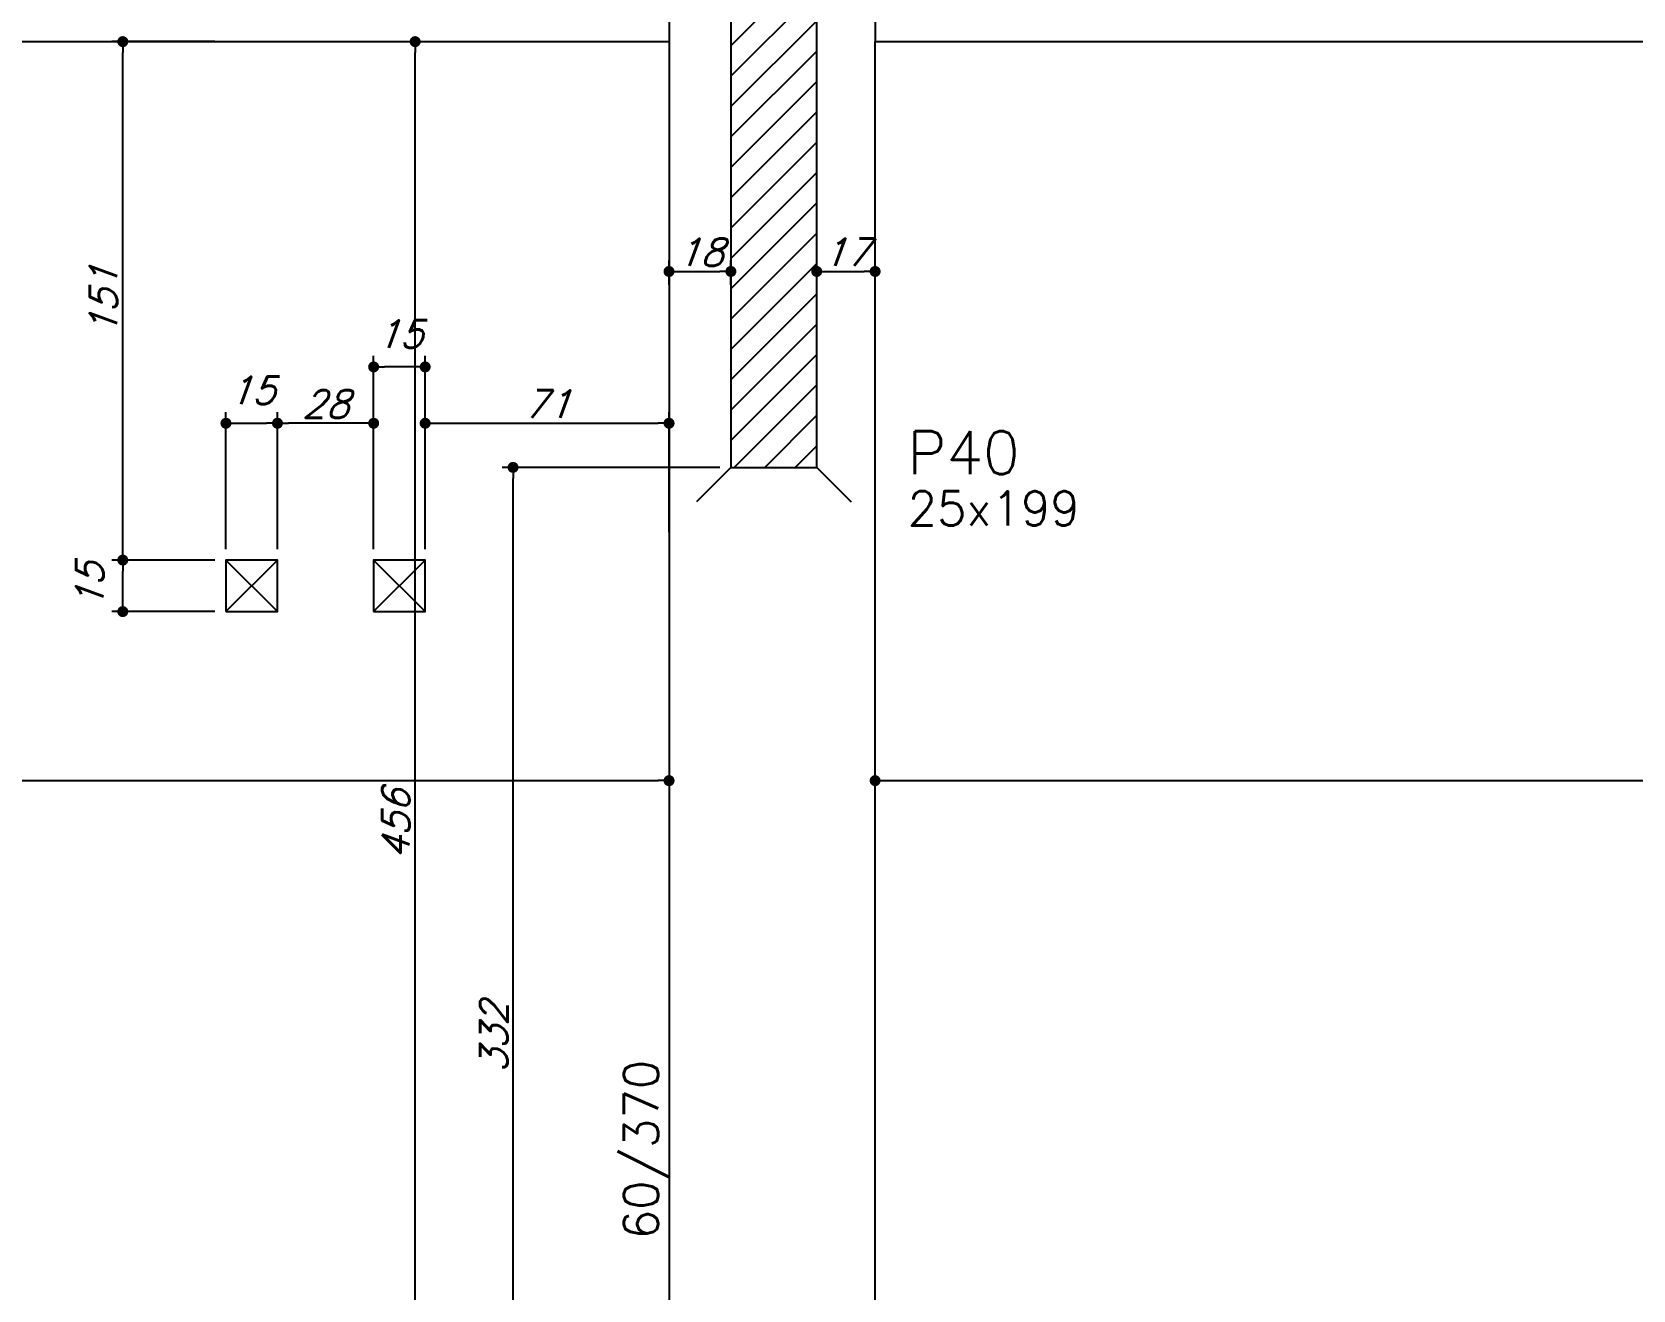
# Model space of a CAD drawing. Extents: x -5173 to 5397, y -2411 to 2089.
# Drawn here: x 2354.5 to 2820.6, y 975.9 to 1342.3 of the extents above; entities that cross this region are included whole.
import ezdxf

# ---------------------------------------------------------------- set-up
doc = ezdxf.new("R2010")
doc.units = 0
doc.header["$LTSCALE"] = 50
doc.header["$MEASUREMENT"] = 0
doc.layers.get('0').update_dxf_attribs({"linetype": 'CONTINUOUS'})
doc.layers.get('DEFPOINTS').update_dxf_attribs({"linetype": 'CONTINUOUS'})
for name, color, linetype in [('F-COTAS', 106, 'CONTINUOUS'), ('F-COTAS-FUROS', 50, 'CONTINUOUS'), ('F-PILARES-DIM', 172, 'CONTINUOUS'), ('F-PILARES-HACH', 174, 'CONTINUOUS'), ('F-PILARES-N', 170, 'CONTINUOUS'), ('F-PILARES-NASCE', 4, 'CONTINUOUS'), ('F-PILARES-NOME', 170, 'CONTINUOUS'), ('F-VIGAS', 3, 'CONTINUOUS'), ('F-VIGAS-DIM', 2, 'CONTINUOUS'), ('F-VÃO', 1, 'CONTINUOUS')]:
    doc.layers.add(name, color=color, linetype=linetype)
doc.styles.add('CP-TEXT-INCL', font='simplex.shx', dxfattribs={"oblique": 20})
doc.styles.add('MCP', font='simplex.shx')
doc.dimstyles.new('CP-COTAS-50', dxfattribs={"dimscale": 0.64, "dimtxt": 12.5, "dimasz": 5, "dimexe": 5, "dimexo": 5, "dimgap": 2.5, "dimtad": 1, "dimdec": 1, "dimdsep": 46, "dimtxsty": 'CP-TEXT-INCL', "dimblk1": 'DOT', "dimblk2": 'DOT', "dimsah": 1, "dimcen": 9, "dimclrd": 256, "dimclre": 256, "dimclrt": 256, "dimadec": 0, "dimazin": 0, "dimtfac": 1, "dimtdec": 1, "dimtmove": 2, "dimatfit": 3, "dimldrblk": 'DOT', "dimfxl": 0, "dimtolj": 1, "dimarcsym": 0})

# ---------------------------------------------------------------- blocks, each defined once
blk = doc.blocks.new('_DOT')
at = {"color": 0, "linetype": 'ByBlock'}
blk.add_line((-0.5, 0), (-1, 0), dxfattribs=at)
at = {"color": 0, "linetype": 'ByBlock', "const_width": 0.5}
blk.add_lwpolyline([(-0.25, 0, 1), (0.25, 0, 1)], format="xyb", close=True, dxfattribs=at)
blk = doc.blocks.new('*D20')
at = {"layer": 'DEFPOINTS', "color": 0, "linetype": 'Continuous', "transparency": 16777216}
for p in [(2466.08, 1339.5), (2466.08, 1339.5), (2466.08, 883.5)]:
    blk.add_point(p, dxfattribs=at)
at = {"layer": 'F-COTAS', "linetype": 'Continuous', "lineweight": -2, "transparency": 16777216}
blk.add_line((2466.08, 886.7), (2466.08, 1336.3), dxfattribs=at)
at = {"layer": 'F-COTAS', "linetype": 'Continuous', "lineweight": -2, "transparency": 16777216, "xscale": 3.2, "yscale": 3.2, "zscale": 3.2}
for p, rotation in [((2466.08, 1339.5), 90), ((2466.08, 883.5), 270)]:
    blk.add_blockref('_DOT', p, dxfattribs=dict(at, rotation=rotation))
at = {"layer": 'F-COTAS', "linetype": 'Continuous', "transparency": 16777216, "insert": (2460.48, 1111.5), "char_height": 8, "attachment_point": 5, "rotation": 90, "style": 'CP-TEXT-INCL'}
blk.add_mtext('\\A1;456', dxfattribs=at)
blk = doc.blocks.new('*D95')
at = {"layer": 'DEFPOINTS', "color": 0, "linetype": 'Continuous', "transparency": 16777216}
for p in [(2089, 1124.26), (2540, 1124.26), (2540, 1124.26)]:
    blk.add_point(p, dxfattribs=at)
at = {"layer": 'F-COTAS', "linetype": 'Continuous', "lineweight": -2, "transparency": 16777216}
blk.add_line((2092.2, 1124.26), (2536.8, 1124.26), dxfattribs=at)
at = {"layer": 'F-COTAS', "linetype": 'Continuous', "lineweight": -2, "transparency": 16777216, "xscale": 3.2, "yscale": 3.2, "zscale": 3.2, "rotation": 180}
blk.add_blockref('_DOT', (2089, 1124.26), dxfattribs=at)
at = {"layer": 'F-COTAS', "linetype": 'Continuous', "lineweight": -2, "transparency": 16777216, "xscale": 3.2, "yscale": 3.2, "zscale": 3.2}
blk.add_blockref('_DOT', (2540, 1124.26), dxfattribs=at)
at = {"layer": 'F-COTAS', "linetype": 'Continuous', "transparency": 16777216, "insert": (2314.5, 1129.86), "char_height": 8, "attachment_point": 5, "style": 'CP-TEXT-INCL'}
blk.add_mtext('\\A1;451', dxfattribs=at)
blk = doc.blocks.new('*D96')
at = {"layer": 'DEFPOINTS', "color": 0, "linetype": 'Continuous', "transparency": 16777216}
for p in [(2600, 1124.26), (3240.5, 1124.26), (3240.5, 1124.26)]:
    blk.add_point(p, dxfattribs=at)
at = {"layer": 'F-COTAS', "linetype": 'Continuous', "lineweight": -2, "transparency": 16777216}
blk.add_line((2603.2, 1124.26), (3237.3, 1124.26), dxfattribs=at)
at = {"layer": 'F-COTAS', "linetype": 'Continuous', "lineweight": -2, "transparency": 16777216, "xscale": 3.2, "yscale": 3.2, "zscale": 3.2, "rotation": 180}
blk.add_blockref('_DOT', (2600, 1124.26), dxfattribs=at)
at = {"layer": 'F-COTAS', "linetype": 'Continuous', "lineweight": -2, "transparency": 16777216, "xscale": 3.2, "yscale": 3.2, "zscale": 3.2}
blk.add_blockref('_DOT', (3240.5, 1124.26), dxfattribs=at)
at = {"layer": 'F-COTAS', "linetype": 'Continuous', "transparency": 16777216, "insert": (2866.01, 1129.86), "char_height": 8, "attachment_point": 5, "style": 'CP-TEXT-INCL'}
blk.add_mtext('\\A1;640.5', dxfattribs=at)
blk = doc.blocks.new('*D338')
at = {"layer": 'DEFPOINTS', "color": 0, "linetype": 'Continuous', "transparency": 16777216}
for p in [(2494.58, 1215.5), (2558, 1215.5), (2507.65, 883.5)]:
    blk.add_point(p, dxfattribs=at)
at = {"layer": 'F-COTAS', "linetype": 'Continuous', "lineweight": -2, "transparency": 16777216}
for p, q in [((2554.8, 1215.5), (2491.38, 1215.5)), ((2494.58, 886.7), (2494.58, 1212.3)), ((2504.45, 883.5), (2491.38, 883.5))]:
    blk.add_line(p, q, dxfattribs=at)
at = {"layer": 'F-COTAS', "linetype": 'Continuous', "lineweight": -2, "transparency": 16777216, "xscale": 3.2, "yscale": 3.2, "zscale": 3.2}
for p, rotation in [((2494.58, 1215.5), 90), ((2494.58, 883.5), 270)]:
    blk.add_blockref('_DOT', p, dxfattribs=dict(at, rotation=rotation))
at = {"layer": 'F-COTAS', "linetype": 'Continuous', "transparency": 16777216, "insert": (2488.98, 1049.5), "char_height": 8, "attachment_point": 5, "rotation": 90, "style": 'CP-TEXT-INCL'}
blk.add_mtext('\\A1;332', dxfattribs=at)
blk = doc.blocks.new('*U398')
at = {"layer": 'F-VÃO'}
for p, q in [((0, 0), (15, 15)), ((0, 15), (15, 0))]:
    blk.add_line(p, q, dxfattribs=at)
at = {"layer": 'F-VÃO', "color": 3}
blk.add_lwpolyline([(0, 0), (15, 0), (15, 15), (0, 15)], close=True, dxfattribs=at)
blk = doc.blocks.new('*D537')
at = {"layer": 'DEFPOINTS', "color": 0, "linetype": 'Continuous', "transparency": 16777216}
for p in [(2426, 1228.35), (2411, 1188.5), (2426, 1188.5)]:
    blk.add_point(p, dxfattribs=at)
at = {"layer": 'F-COTAS-FUROS', "linetype": 'Continuous', "lineweight": -2, "transparency": 16777216}
for p, q in [((2411, 1191.7), (2411, 1231.55)), ((2426, 1191.7), (2426, 1231.55)), ((2414.2, 1228.35), (2422.8, 1228.35))]:
    blk.add_line(p, q, dxfattribs=at)
at = {"layer": 'F-COTAS-FUROS', "linetype": 'Continuous', "lineweight": -2, "transparency": 16777216, "xscale": 3.2, "yscale": 3.2, "zscale": 3.2, "rotation": 180}
blk.add_blockref('_DOT', (2411, 1228.35), dxfattribs=at)
at = {"layer": 'F-COTAS-FUROS', "linetype": 'Continuous', "lineweight": -2, "transparency": 16777216, "xscale": 3.2, "yscale": 3.2, "zscale": 3.2}
blk.add_blockref('_DOT', (2426, 1228.35), dxfattribs=at)
at = {"layer": 'F-COTAS-FUROS', "linetype": 'Continuous', "transparency": 16777216, "insert": (2418.5, 1237.95), "char_height": 8, "attachment_point": 5, "style": 'CP-TEXT-INCL'}
blk.add_mtext('\\A1;15', dxfattribs=at)
blk = doc.blocks.new('*D538')
at = {"layer": 'DEFPOINTS', "color": 0, "linetype": 'Continuous', "transparency": 16777216}
for p in [(2426, 1228.35), (2426, 1188.5), (2454, 1188.5)]:
    blk.add_point(p, dxfattribs=at)
at = {"layer": 'F-COTAS-FUROS', "linetype": 'Continuous', "lineweight": -2, "transparency": 16777216}
for p, q in [((2426, 1191.7), (2426, 1231.55)), ((2454, 1191.7), (2454, 1231.55)), ((2450.8, 1228.35), (2429.2, 1228.35))]:
    blk.add_line(p, q, dxfattribs=at)
at = {"layer": 'F-COTAS-FUROS', "linetype": 'Continuous', "lineweight": -2, "transparency": 16777216, "xscale": 3.2, "yscale": 3.2, "zscale": 3.2, "rotation": 180}
blk.add_blockref('_DOT', (2426, 1228.35), dxfattribs=at)
at = {"layer": 'F-COTAS-FUROS', "linetype": 'Continuous', "lineweight": -2, "transparency": 16777216, "xscale": 3.2, "yscale": 3.2, "zscale": 3.2}
blk.add_blockref('_DOT', (2454, 1228.35), dxfattribs=at)
at = {"layer": 'F-COTAS-FUROS', "linetype": 'Continuous', "transparency": 16777216, "insert": (2440, 1233.95), "char_height": 8, "attachment_point": 5, "style": 'CP-TEXT-INCL'}
blk.add_mtext('\\A1;28', dxfattribs=at)
blk = doc.blocks.new('*D539')
at = {"layer": 'DEFPOINTS', "color": 0, "linetype": 'Continuous', "transparency": 16777216}
for p in [(2454, 1244.76), (2454, 1188.5), (2469, 1188.5)]:
    blk.add_point(p, dxfattribs=at)
at = {"layer": 'F-COTAS-FUROS', "linetype": 'Continuous', "lineweight": -2, "transparency": 16777216}
for p, q in [((2454, 1191.7), (2454, 1247.96)), ((2465.8, 1244.76), (2457.2, 1244.76)), ((2469, 1191.7), (2469, 1247.96))]:
    blk.add_line(p, q, dxfattribs=at)
at = {"layer": 'F-COTAS-FUROS', "linetype": 'Continuous', "lineweight": -2, "transparency": 16777216, "xscale": 3.2, "yscale": 3.2, "zscale": 3.2, "rotation": 180}
blk.add_blockref('_DOT', (2454, 1244.76), dxfattribs=at)
at = {"layer": 'F-COTAS-FUROS', "linetype": 'Continuous', "lineweight": -2, "transparency": 16777216, "xscale": 3.2, "yscale": 3.2, "zscale": 3.2}
blk.add_blockref('_DOT', (2469, 1244.76), dxfattribs=at)
at = {"layer": 'F-COTAS-FUROS', "linetype": 'Continuous', "transparency": 16777216, "insert": (2461.5, 1254.36), "char_height": 8, "attachment_point": 5, "style": 'CP-TEXT-INCL'}
blk.add_mtext('\\A1;15', dxfattribs=at)
blk = doc.blocks.new('*D540')
at = {"layer": 'DEFPOINTS', "color": 0, "linetype": 'Continuous', "transparency": 16777216}
for p in [(2540, 1228.35), (2540, 1193.39), (2469, 1188.5)]:
    blk.add_point(p, dxfattribs=at)
at = {"layer": 'F-COTAS-FUROS', "linetype": 'Continuous', "lineweight": -2, "transparency": 16777216}
for p, q in [((2469, 1191.7), (2469, 1231.55)), ((2540, 1196.59), (2540, 1231.55)), ((2472.2, 1228.35), (2536.8, 1228.35))]:
    blk.add_line(p, q, dxfattribs=at)
at = {"layer": 'F-COTAS-FUROS', "linetype": 'Continuous', "lineweight": -2, "transparency": 16777216, "xscale": 3.2, "yscale": 3.2, "zscale": 3.2, "rotation": 180}
blk.add_blockref('_DOT', (2469, 1228.35), dxfattribs=at)
at = {"layer": 'F-COTAS-FUROS', "linetype": 'Continuous', "lineweight": -2, "transparency": 16777216, "xscale": 3.2, "yscale": 3.2, "zscale": 3.2}
blk.add_blockref('_DOT', (2540, 1228.35), dxfattribs=at)
at = {"layer": 'F-COTAS-FUROS', "linetype": 'Continuous', "transparency": 16777216, "insert": (2504.5, 1233.95), "char_height": 8, "attachment_point": 5, "style": 'CP-TEXT-INCL'}
blk.add_mtext('\\A1;71', dxfattribs=at)
blk = doc.blocks.new('*D541')
at = {"layer": 'DEFPOINTS', "color": 0, "linetype": 'Continuous', "transparency": 16777216}
for p in [(2380.96, 1188.5), (2411, 1188.5), (2411, 1173.5)]:
    blk.add_point(p, dxfattribs=at)
at = {"layer": 'F-COTAS-FUROS', "linetype": 'Continuous', "lineweight": -2, "transparency": 16777216}
for p, q in [((2407.8, 1188.5), (2377.76, 1188.5)), ((2380.96, 1176.7), (2380.96, 1185.3)), ((2407.8, 1173.5), (2377.76, 1173.5))]:
    blk.add_line(p, q, dxfattribs=at)
at = {"layer": 'F-COTAS-FUROS', "linetype": 'Continuous', "lineweight": -2, "transparency": 16777216, "xscale": 3.2, "yscale": 3.2, "zscale": 3.2}
for p, rotation in [((2380.96, 1188.5), 90), ((2380.96, 1173.5), 270)]:
    blk.add_blockref('_DOT', p, dxfattribs=dict(at, rotation=rotation))
at = {"layer": 'F-COTAS-FUROS', "linetype": 'Continuous', "transparency": 16777216, "insert": (2371.36, 1181), "char_height": 8, "attachment_point": 5, "rotation": 90, "style": 'CP-TEXT-INCL'}
blk.add_mtext('\\A1;15', dxfattribs=at)
blk = doc.blocks.new('*D542')
at = {"layer": 'DEFPOINTS', "color": 0, "linetype": 'Continuous', "transparency": 16777216}
for p in [(2380.96, 1339.5), (2411, 1339.5), (2411, 1188.5)]:
    blk.add_point(p, dxfattribs=at)
at = {"layer": 'F-COTAS-FUROS', "linetype": 'Continuous', "lineweight": -2, "transparency": 16777216}
for p, q in [((2407.8, 1339.5), (2377.76, 1339.5)), ((2380.96, 1191.7), (2380.96, 1336.3)), ((2407.8, 1188.5), (2377.76, 1188.5))]:
    blk.add_line(p, q, dxfattribs=at)
at = {"layer": 'F-COTAS-FUROS', "linetype": 'Continuous', "lineweight": -2, "transparency": 16777216, "xscale": 3.2, "yscale": 3.2, "zscale": 3.2}
for p, rotation in [((2380.96, 1339.5), 90), ((2380.96, 1188.5), 270)]:
    blk.add_blockref('_DOT', p, dxfattribs=dict(at, rotation=rotation))
at = {"layer": 'F-COTAS-FUROS', "linetype": 'Continuous', "transparency": 16777216, "insert": (2375.36, 1264), "char_height": 8, "attachment_point": 5, "rotation": 90, "style": 'CP-TEXT-INCL'}
blk.add_mtext('\\A1;151', dxfattribs=at)
blk = doc.blocks.new('*D603')
at = {"layer": 'DEFPOINTS', "color": 0, "linetype": 'Continuous', "transparency": 16777216}
for p in [(2600, 1272.56), (2583, 1261.33), (2600, 1261.33)]:
    blk.add_point(p, dxfattribs=at)
at = {"layer": 'F-COTAS', "linetype": 'Continuous', "lineweight": -2, "transparency": 16777216}
for p, q in [((2583, 1264.53), (2583, 1275.76)), ((2586.2, 1272.56), (2596.8, 1272.56)), ((2600, 1264.53), (2600, 1275.76))]:
    blk.add_line(p, q, dxfattribs=at)
at = {"layer": 'F-COTAS', "linetype": 'Continuous', "lineweight": -2, "transparency": 16777216, "xscale": 3.2, "yscale": 3.2, "zscale": 3.2, "rotation": 180}
blk.add_blockref('_DOT', (2583, 1272.56), dxfattribs=at)
at = {"layer": 'F-COTAS', "linetype": 'Continuous', "lineweight": -2, "transparency": 16777216, "xscale": 3.2, "yscale": 3.2, "zscale": 3.2}
blk.add_blockref('_DOT', (2600, 1272.56), dxfattribs=at)
at = {"layer": 'F-COTAS', "linetype": 'Continuous', "transparency": 16777216, "insert": (2591.5, 1278.16), "char_height": 8, "attachment_point": 5, "style": 'CP-TEXT-INCL'}
blk.add_mtext('\\A1;17', dxfattribs=at)
blk = doc.blocks.new('*D604')
at = {"layer": 'DEFPOINTS', "color": 0, "linetype": 'Continuous', "transparency": 16777216}
for p in [(2558, 1272.56), (2540, 1265.5), (2558, 1265.5)]:
    blk.add_point(p, dxfattribs=at)
at = {"layer": 'F-COTAS', "linetype": 'Continuous', "lineweight": -2, "transparency": 16777216}
for p, q in [((2540, 1268.7), (2540, 1275.76)), ((2543.2, 1272.56), (2554.8, 1272.56)), ((2558, 1268.7), (2558, 1275.76))]:
    blk.add_line(p, q, dxfattribs=at)
at = {"layer": 'F-COTAS', "linetype": 'Continuous', "lineweight": -2, "transparency": 16777216, "xscale": 3.2, "yscale": 3.2, "zscale": 3.2, "rotation": 180}
blk.add_blockref('_DOT', (2540, 1272.56), dxfattribs=at)
at = {"layer": 'F-COTAS', "linetype": 'Continuous', "lineweight": -2, "transparency": 16777216, "xscale": 3.2, "yscale": 3.2, "zscale": 3.2}
blk.add_blockref('_DOT', (2558, 1272.56), dxfattribs=at)
at = {"layer": 'F-COTAS', "linetype": 'Continuous', "transparency": 16777216, "insert": (2549, 1278.16), "char_height": 8, "attachment_point": 5, "style": 'CP-TEXT-INCL'}
blk.add_mtext('\\A1;18', dxfattribs=at)

msp = doc.modelspace()

# ---------------------------------------------------------------- hatches: boundary and pattern name
at = {"layer": 'F-PILARES-HACH', "linetype": 'Continuous'}
h = msp.add_hatch(dxfattribs=at)
h.set_pattern_fill('ANSI31', color=256, scale=50, style=0)
h.paths.add_polyline_path([(2558, 1215.5), (2583, 1215.5), (2583, 1414.5), (2558, 1414.5)], flags=16)

# ---------------------------------------------------------------- linework, layer by layer
at = {"layer": 'F-PILARES-N', "linetype": 'Continuous'}
msp.add_lwpolyline([(2558, 1215.5), (2583, 1215.5), (2583, 1414.5), (2558, 1414.5), (2558, 1215.5)], dxfattribs=at)
at = {"layer": 'F-PILARES-NASCE', "linetype": 'Continuous'}
for p, q in [((2558, 1215.5), (2548, 1205.5)), ((2583, 1215.5), (2593, 1205.5))]:
    msp.add_line(p, q, dxfattribs=at)
at = {"layer": 'F-VIGAS'}
for points in [[(2540, 1358.5), (2540, 1339.5)], [(2600, 1358.5), (2600, 1339.5)], [(2089, 1339.5), (2540, 1339.5)], [(2540, 1339.5), (2540, 883.5)], [(2600, 1339.5), (3234.5, 1339.5)], [(2600, 883.5), (2600, 1339.5)]]:
    msp.add_lwpolyline(points, dxfattribs=at)

# ---------------------------------------------------------------- block references
at = {"layer": 'F-VÃO', "linetype": 'Continuous'}
for p in [(2411, 1173.5), (2454, 1173.5)]:
    msp.add_blockref('*U398', p, dxfattribs=at)

# ---------------------------------------------------------------- texts
at = {"layer": 'F-PILARES-DIM', "linetype": 'Continuous', "style": 'MCP'}
msp.add_text('25x199', height=10, dxfattribs=at).set_placement((2609.456, 1198.552))
at = {"layer": 'F-PILARES-NOME', "linetype": 'Continuous', "style": 'MCP'}
msp.add_text('P40', height=12.5, dxfattribs=at).set_placement((2609.456, 1213.552))
at = {"layer": 'F-VIGAS-DIM', "linetype": 'Continuous', "style": 'MCP'}
msp.add_text('60/370', height=10, rotation=90, dxfattribs=at).set_placement((2536.875, 990.679))

# ---------------------------------------------------------------- dimensions: what is measured, and where the dimension line sits
at = {"layer": 'F-COTAS', "linetype": 'Continuous'}
for base, p1, p2, angle, picture, middle in [((2466.077, 1339.5), (2466.077, 883.5), (2466.077, 1339.5), 270, '*D20', (2460.477, 1111.5)), ((2494.584, 1215.5), (2507.648, 883.5), (2558, 1215.5), 90, '*D338', (2488.984, 1049.5)), ((2540, 1124.261), (2089, 1124.261), (2540, 1124.261), 180, '*D95', (2314.5, 1129.861))]:
    dim = msp.add_linear_dim(base=base, p1=p1, p2=p2, angle=angle, dimstyle='CP-COTAS-50', dxfattribs=at)
    dim.commit()
    dim.dimension.update_dxf_attribs({"geometry": picture, "text_midpoint": middle})
for base, p1, p2, picture, middle in [((2558, 1272.564), (2540, 1265.5), (2558, 1265.5), '*D604', (2549, 1278.164)), ((2600, 1272.564), (2583, 1261.326), (2600, 1261.326), '*D603', (2591.5, 1278.164))]:
    dim = msp.add_linear_dim(base=base, p1=p1, p2=p2, dimstyle='CP-COTAS-50', override={"dimfxl": 7.5}, dxfattribs=at)
    dim.commit()
    dim.dimension.update_dxf_attribs({"geometry": picture, "text_midpoint": middle})
dim = msp.add_linear_dim(base=(3240.5, 1124.261), p1=(2600, 1124.261), p2=(3240.5, 1124.261), angle=180, dimstyle='CP-COTAS-50', dxfattribs=at)
dim.commit()
dim.dimension.update_dxf_attribs({"geometry": '*D96', "text_midpoint": (2866.009, 1129.861), "dimtype": 160})
at = {"layer": 'F-COTAS-FUROS', "linetype": 'Continuous'}
for base, p1, p2, picture, middle in [((2380.959, 1339.5), (2411, 1188.5), (2411, 1339.5), '*D542', (2375.359, 1264)), ((2380.959, 1188.5), (2411, 1173.5), (2411, 1188.5), '*D541', (2371.359, 1181))]:
    dim = msp.add_linear_dim(base=base, p1=p1, p2=p2, angle=90, dimstyle='CP-COTAS-50', override={"dimfxl": 7.5}, dxfattribs=at)
    dim.commit()
    dim.dimension.update_dxf_attribs({"geometry": picture, "text_midpoint": middle})
for base, p1, p2, picture, middle in [((2454, 1244.756), (2469, 1188.5), (2454, 1188.5), '*D539', (2461.5, 1254.356)), ((2426, 1228.354), (2411, 1188.5), (2426, 1188.5), '*D537', (2418.5, 1237.954)), ((2426, 1228.354), (2454, 1188.5), (2426, 1188.5), '*D538', (2440, 1233.954)), ((2540, 1228.354), (2469, 1188.5), (2540, 1193.389), '*D540', (2504.5, 1233.954))]:
    dim = msp.add_linear_dim(base=base, p1=p1, p2=p2, dimstyle='CP-COTAS-50', override={"dimfxl": 7.5}, dxfattribs=at)
    dim.commit()
    dim.dimension.update_dxf_attribs({"geometry": picture, "text_midpoint": middle})

doc.saveas('drawing.dxf')
